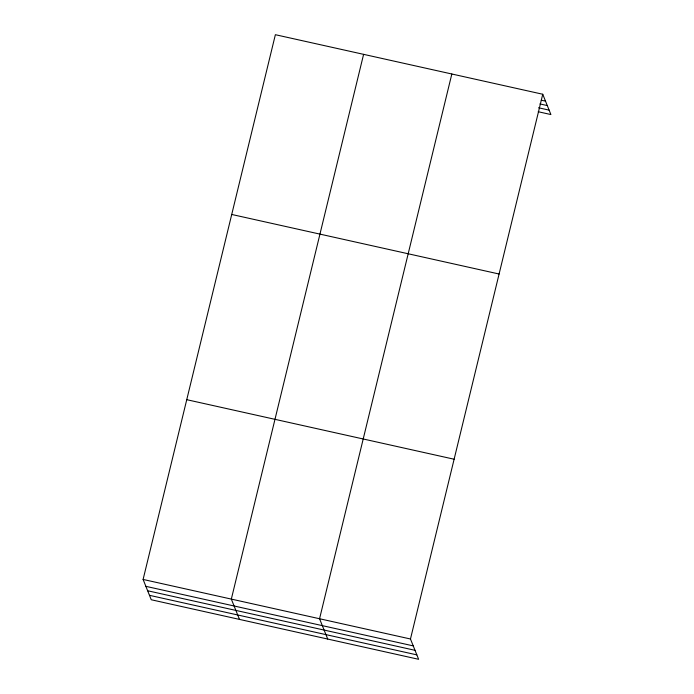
<?xml version="1.0" encoding="UTF-8"?>
<svg xmlns="http://www.w3.org/2000/svg" width="694" height="694" viewBox="0 0 694 694"><rect width="100%" height="100%" fill="white"/><g stroke="black" fill="none" stroke-linecap="round" stroke-linejoin="round"><path stroke-width="1.04" d="M542.743 94.245L410.466 638.992L418.629 659.3L151.257 599.755L143.103 579.447L275.371 34.7L542.743 94.245L550.897 114.553L538.214 111.725M363.604 54.349L231.328 599.096L239.491 619.404M451.829 74.006L319.561 618.744L327.724 639.053M541.277 100.196L545.51 101.142M539.889 103.918L547.288 105.566M538.553 107.77L549.119 110.129M231.718 214.463L499.09 274.017M186.747 399.683L454.119 459.228M143.103 579.447L410.466 638.992M145.87 586.335L413.242 645.888M147.648 590.759L415.021 650.313M149.479 595.322L416.851 654.876"/></g></svg>
